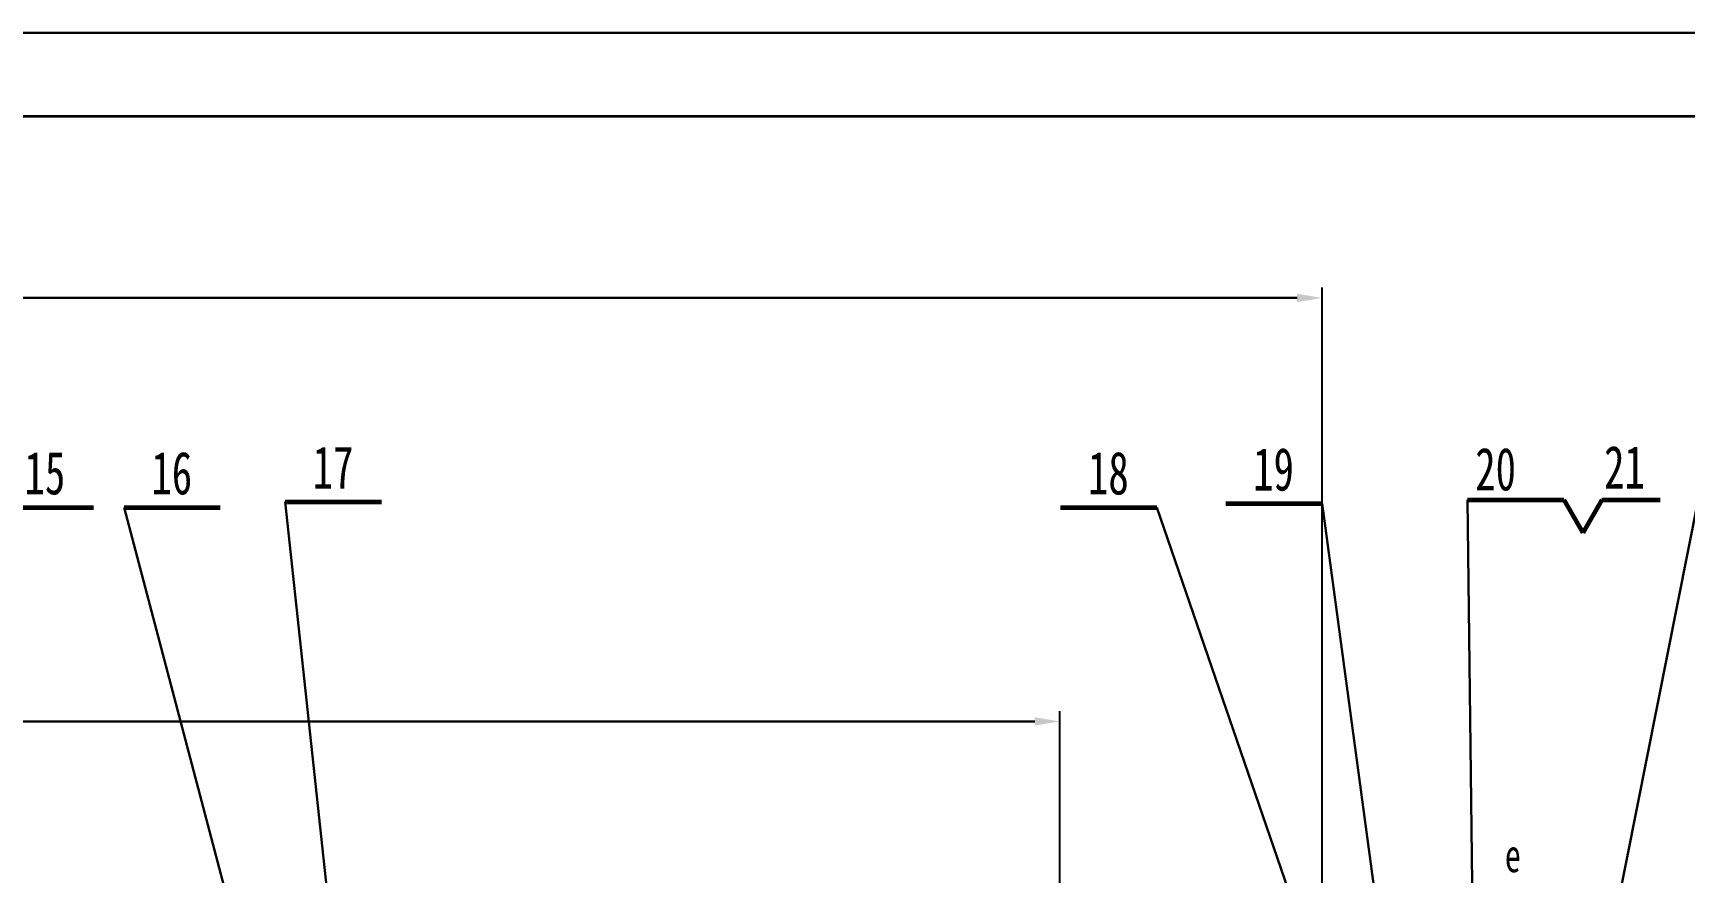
# Model space of a CAD drawing. Header units: millimetres. Extents: x 14092 to 63012, y 39469 to 71324.
# Drawn here: x 16924 to 18512, y 43414 to 44221 of the extents above; entities that cross this region are included whole.
import ezdxf

# ---------------------------------------------------------------- set-up
doc = ezdxf.new("R2010")
doc.units = ezdxf.units.MM
doc.linetypes.add('PHANTOM2', pattern=[31.75, 15.875, -3.175, 3.175, -3.175, 3.175, -3.175])
doc.layers.get('0').update_dxf_attribs({"lineweight": 60})
doc.layers.get('DEFPOINTS').update_dxf_attribs({"color": 1, "linetype": 'PHANTOM2', "lineweight": 30})
doc.layers.add('CCX', color=1, linetype='Continuous', lineweight=30)
doc.styles.add('HZ', font='SIMFANG.TTF', dxfattribs={"width": 0.7})
doc.styles.add('HZ123', font='SIMFANG.TTF', dxfattribs={"width": 0.7, "height": 2.5})
doc.dimstyles.new('ISO-25$0', dxfattribs={"dimscale": 8, "dimtxt": 4, "dimasz": 3, "dimexe": 1.25, "dimexo": 0, "dimgap": 1.2, "dimtad": 1, "dimdec": 0, "dimtxsty": 'HZ', "dimcen": 0, "dimclrd": 256, "dimclrt": 256, "dimadec": 0, "dimazin": 0, "dimtm": 1e-09, "dimtfac": 8, "dimtdec": 0, "dimtmove": 0, "dimatfit": 2, "dimfxl": 1, "dimlwd": -1, "dimarcsym": 0})

# ---------------------------------------------------------------- blocks, each defined once
blk = doc.blocks.new('*D184')
at = {"layer": 'CCX', "color": 0, "lineweight": -2}
for p, q in [((15700, 43224.2), (15700, 43569.2)), ((17910.6, 43111.4), (17910.6, 43569.2))]:
    blk.add_line(p, q, dxfattribs=at)
at = {"layer": 'CCX'}
blk.add_line((15724, 43559.2), (17886.6, 43559.2), dxfattribs=at)
for points in [[(15724, 43563.2), (15724, 43555.2), (15700, 43559.2)], [(17886.6, 43563.2), (17886.6, 43555.2), (17910.6, 43559.2)]]:
    blk.add_solid(points, dxfattribs=at)
at = {"layer": 'DEFPOINTS', "color": 0}
for p in [(17910.6, 43559.2), (15700, 43224.2), (17910.6, 43111.4)]:
    blk.add_point(p, dxfattribs=at)
at = {"layer": 'CCX', "insert": (16643, 43584.8), "char_height": 32, "attachment_point": 5, "style": 'HZ'}
blk.add_mtext('9X246=2214', dxfattribs=at)
blk = doc.blocks.new('*D230')
at = {"layer": 'CCX', "color": 0, "lineweight": -2}
for p, q in [((15432.8, 42714.2), (15432.8, 43976.4)), ((18162.8, 42714.2), (18162.8, 43976.4))]:
    blk.add_line(p, q, dxfattribs=at)
at = {"layer": 'CCX'}
blk.add_line((18138.8, 43966.4), (15456.8, 43966.4), dxfattribs=at)
for points in [[(15456.8, 43970.4), (15456.8, 43962.4), (15432.8, 43966.4)], [(18138.8, 43970.4), (18138.8, 43962.4), (18162.8, 43966.4)]]:
    blk.add_solid(points, dxfattribs=at)
at = {"layer": 'DEFPOINTS', "color": 0}
for p in [(15432.8, 43966.4), (15432.8, 42714.2), (18162.8, 42714.2)]:
    blk.add_point(p, dxfattribs=at)
at = {"layer": 'CCX', "insert": (16724.2, 43992), "char_height": 32, "attachment_point": 5, "style": 'HZ'}
blk.add_mtext('2730', dxfattribs=at)

msp = doc.modelspace()

# ---------------------------------------------------------------- linework, layer by layer
at = {"lineweight": 35}
msp.add_line((14291.9, 44141.1), (20739.9, 44141.1), dxfattribs=at)
at = {"color": 0}
for p, q in [((17166.1, 43770.3), (17258.7, 43770.3)), ((18302.6, 43772.3), (18395.2, 43772.3)), ((18431.8, 43772.3), (18487.8, 43772.3)), ((18431.8, 43772.3), (18487.8, 43772.3)), ((16889, 43765), (16981.6, 43765)), ((17011.1, 43765), (17103.6, 43765)), ((17911.5, 43765), (18004, 43765)), ((18070.3, 43768.6), (18162.8, 43768.6))]:
    msp.add_line(p, q, dxfattribs=at)
for p in [(18395.2, 43772.3), (18431.8, 43772.3)]:
    msp.add_line(p, (18413.5, 43740.6))
at = {"layer": 'CCX'}
for p, q in [((14091.9, 44221.1), (20819.9, 44221.1)), ((17238, 43098.3), (17166.1, 43770.3)), ((18308.6, 43295.2), (18302.6, 43772.3)), ((18524.4, 43772.3), (18444.6, 43371.2)), ((17172.6, 43152.7), (17011.1, 43765)), ((18197.8, 43202), (18004, 43765)), ((18239.6, 43202), (18162.8, 43768.6))]:
    msp.add_line(p, q, dxfattribs=at)

# ---------------------------------------------------------------- texts
at = {"style": 'HZ123', "width": 0.7}
for s, p in [('15', (16915.4, 43777.5)), ('16', (17037.4, 43777.5)), ('17', (17192.5, 43782.9)), ('18', (17937.8, 43777.5)), ('19', (18096.6, 43781.2)), ('20', (18310.1, 43781.3)), ('21', (18434, 43783.1))]:
    msp.add_text(s, height=41.14, dxfattribs=at).set_placement(p)
at = {"layer": 'CCX', "style": 'HZ123', "width": 0.7}
msp.add_text('e', height=32, rotation=360, dxfattribs=at).set_placement((18338.6, 43414.3))

# ---------------------------------------------------------------- dimensions: what is measured, and where the dimension line sits
at = {"layer": 'CCX'}
dim = msp.add_linear_dim(base=(15432.8, 43966.4), p1=(18162.8, 42714.2), p2=(15432.8, 42714.2), dimstyle='ISO-25$0', dxfattribs=at)
dim.commit()
dim.dimension.update_dxf_attribs({"geometry": '*D230', "text_midpoint": (16724.2, 43966.4), "dimtype": 160})
dim = msp.add_linear_dim(base=(17910.6, 43559.2), p1=(15700, 43224.2), p2=(17910.6, 43111.4), text='9X246=2214', dimstyle='ISO-25$0', dxfattribs=at)
dim.commit()
dim.dimension.update_dxf_attribs({"geometry": '*D184', "text_midpoint": (16643, 43559.2), "dimtype": 160})

doc.saveas('drawing.dxf')
